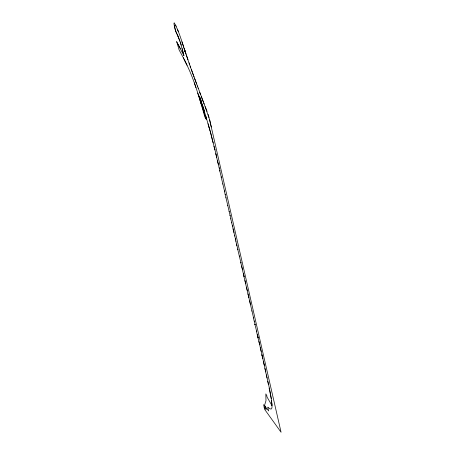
<?xml version="1.0" encoding="UTF-8"?>
<svg xmlns="http://www.w3.org/2000/svg" width="455" height="455" viewBox="0 0 455 455"><rect width="100%" height="100%" fill="white"/><g stroke="black" fill="none" stroke-linecap="round" stroke-linejoin="round"><path stroke-width="0.68" d="M240.951 262.859L240.752 262.552L242.509 269.644L241.548 266.01M230.912 218.974L224.389 191.043L224.594 191.362M259.691 344.697L257.951 337.638C258.946 339.464 255.602 329.545 256.637 331.308M176.688 41.712L183.905 55.635L180.589 43.077L177.74 35.632A8.725 1.172 72.3 0 0 177.495 35.086L177.211 34.506A16.181 2.173 72.3 0 0 177.092 34.273L176.773 33.67A12.859 1.729 72.3 0 1 176.54 33.198A6.438 0.864 72.3 0 1 176.335 32.771A4.294 0.574 72.3 0 1 176.13 32.305A3.509 0.472 72.3 0 1 175.92 31.782A3.276 0.438 72.3 0 1 175.71 31.207A3.066 0.409 72.3 0 1 175.505 30.599L173.924 23.74L174.185 22.75C179.173 31.446 182.233 42.946 185.105 51.54M183.905 55.635L182.119 48.497M264.15 407.151L266.158 409.727L265.504 406.867L264.577 405.229L265.976 400.775L265.828 393.893L266.823 395.64L266.96 396.862L271.954 405.615L271.874 404.336M271.863 403.915L271.959 404.995A30.496 4.095 72.3 0 1 271.447 408.931C268.643 409.847 266.465 403.204 268.717 410.95L263.587 404.671L264.668 409.409L281.076 432.25L209.653 119.904C201.997 96.631 192.277 74.006 184.884 50.596L185.202 51.785M221.38 177.342L221.175 176.989L224.611 191.436L224.395 191.054M243.925 276.418L253.566 317.897C252.474 315.122 255.881 326.622 254.891 324.261L256.654 331.382L256.432 331.001M240.752 262.529L240.951 262.882L237.681 249.147L237.885 249.471M216.006 154.097L210.426 131.842M254.891 324.261L255.101 324.625M271.88 404.273C270.827 390.953 266.3 376.387 264.292 365.126L258.935 341.398M214.788 149.667L214.959 149.951L213.941 146.197M219.913 170.926L219.702 170.568L221.397 177.387L221.175 177.001M248.686 297.178L248.902 297.542L247.924 293.856M266.385 374.909L267.039 378.031M210.432 131.842L205.165 114.08A31.787 4.271 72.3 0 0 204.085 110.565L203.402 107.534L201.002 101.203L201.212 101.567L200.513 98.519L198.795 95.51L206.047 119.056L204.904 117.032C199.563 98.678 194.535 80.04 185.879 62.915M219.708 170.597L219.924 170.972L215.755 153.648M234.012 232.539L230.708 218.656M236.731 244.443L236.52 244.073L237.902 249.528L237.681 249.147M250.216 303.838L250.432 304.213L249.67 300.914M257.951 337.644L258.173 338.014L257.2 334.334M208.976 127.138L208.009 123.692M267.745 381.296L268.365 384.367M269.11 388.041L271.265 398.694M204.085 110.565L204.358 111.037L203.106 107.016M253.355 317.499L253.554 317.846M206.61 119.039L206.752 119.29L205.58 115.479M236.924 245.842L235.343 238.938L235.554 239.262M265.652 371.672L265.805 371.94L264.929 368.396M271.629 400.838L271.47 400.565L271.868 403.847M251.808 310.799L252.024 311.18M201.002 101.203L201.542 102.153L200.149 97.882M213.133 142.95L212.223 139.384M222.745 183.831L222.944 184.156M227.688 205.461L227.887 205.785M229.064 211.473L229.269 211.825M235.343 238.938L235.565 239.324L233.04 228.854M239.228 255.875L239.427 256.222M243.357 273.392L244.13 276.737L242.316 269.383M245.535 283.425L245.734 283.778L244.983 280.485M261.215 351.391L260.249 347.705M262.575 357.943L262.774 358.29L261.841 354.684M232.329 225.748L232.55 226.135M263.382 361.554L264.327 365.189L264.116 364.813M216.563 157.043L216.756 157.39L216 154.097M218.229 164.181L218.44 164.551L217.45 160.837M225.885 197.561L226.101 197.936M231.572 222.438L231.805 222.887M235.792 240.888L236.014 241.286M225.134 194.268L225.35 194.649M234.587 235.639L234.814 236.037M254.135 320.951L254.356 321.349M229.934 215.295L230.173 215.744M176.682 41.672L179.139 49.965L183.57 58.246A22.716 3.049 72.3 0 1 183.712 58.502M246.4 287.168L247.361 290.813M178.161 44.544L180.214 48.446M187.073 65.304L183.757 58.593M175.567 25.093L176.148 26.316M184.901 60.885L183.57 58.246A20.293 2.724 72.3 0 0 183.302 57.751M184.952 60.987L185.828 62.813M177.996 36.224L180.009 41.251M177.74 35.632L177.495 35.086A9.163 1.228 72.3 0 0 177.211 34.506L175.505 30.599A2.98 0.398 72.3 0 1 175.317 29.967A3.122 0.421 72.3 0 1 175.147 29.33A3.509 0.472 72.3 0 1 175.027 28.824L174.242 25.611M205.216 106.635L207.088 111.373M202.162 98.843L201.309 96.636M178.349 31.662L177.666 29.888M203.738 102.944L204.153 104.013M199.682 92.348L200.388 94.213M203.231 101.641L202.549 99.85M190.184 66.055L190.668 67.408M192.317 72.112L191.362 69.37M197.305 85.938L197.646 86.871M192.766 73.386L193.369 75.064M194.484 78.135L195.041 79.676M196.577 83.965L195.161 79.995M193.807 76.258L194.046 76.941M186.152 54.327L184.884 50.596M186.664 55.863L187.995 59.713M183.803 47.326L181.983 41.832M194.353 82.924L195.946 87.656M184.44 49.276L184.099 48.23M201.889 103.842L202.725 106.351M198.084 88.037L198.198 88.384M189.098 62.836L189.53 64.155M184.599 49.834L185.083 51.472M197.749 93.11L199.062 97.182M199.972 100.072L201.133 103.922M180.373 42.372L181.192 45.102M208.128 114.37L209.05 117.549M210.062 131.137L208.987 127.201M210.301 131.592L212.206 139.321M211.285 127.008L209.653 119.904M219.162 167.645L219.429 168.805M262.046 355.054L262.802 358.352M177.768 35.689A9.163 1.228 72.3 0 1 178.024 36.275"/></g></svg>
